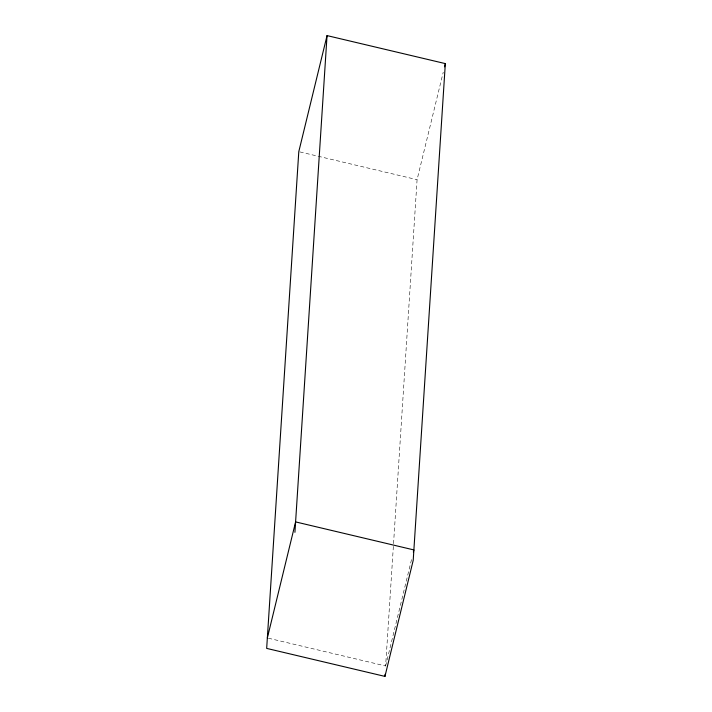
<?xml version="1.0" encoding="UTF-8"?>
<svg xmlns="http://www.w3.org/2000/svg" width="712" height="712" viewBox="0 0 712 712"><rect width="100%" height="100%" fill="white"/><g stroke="black" fill="none" stroke-linecap="round" stroke-linejoin="round"><path stroke-width="0.53" stroke-dasharray="3.56 2.67" d="M268.424 638.219L385.628 665.978L417.081 179.673L443.238 72.206M385.628 665.978L412.043 557.443M299.868 151.914L417.081 179.673"/><path stroke-width="1.07" d="M294.919 532.327L327.048 35.6L445.329 63.608L413.209 560.335L384.952 676.4L266.671 648.392L298.791 151.665L327.048 35.6M384.952 676.4L385.094 674.317M267.347 637.97L295.596 521.905L413.877 549.922L413.352 552.067M444.546 66.839L445.329 63.608"/></g></svg>
